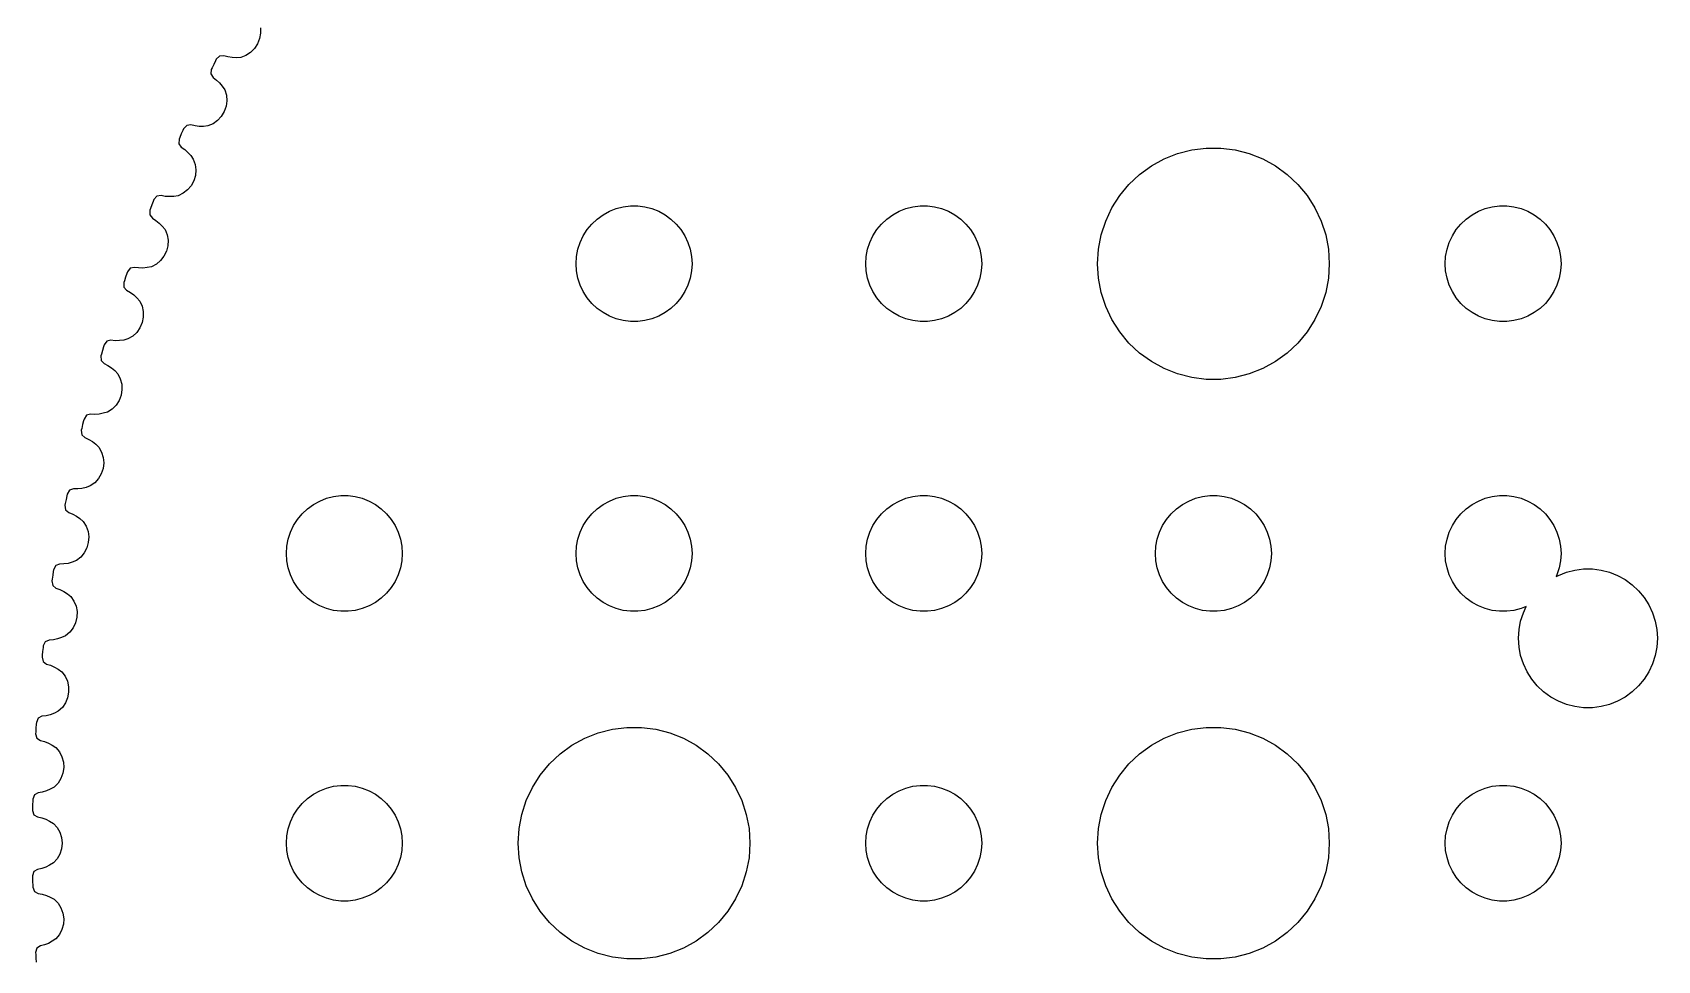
# Model space of a CAD drawing. Header units: metres. Extents: x -47 to 47, y 63 to 266.
# Drawn here: x -45.57 to -3.5, y 216.96 to 240.99 of the extents above; entities that cross this region are included whole.
import ezdxf

# ---------------------------------------------------------------- set-up
doc = ezdxf.new("R2010")
doc.units = ezdxf.units.M

msp = doc.modelspace()

# ---------------------------------------------------------------- linework, layer by layer
for p, q in [((-39.6728, 241.11), (-39.6679, 240.967)), ((-39.7472, 240.691), (-39.8266, 240.57)), ((-39.6934, 240.826), (-39.7472, 240.691)), ((-39.6679, 240.967), (-39.6934, 240.826)), ((-40.8377, 240.25), (-40.8818, 240.161)), ((-40.8164, 240.293), (-40.8377, 240.25)), ((-40.7315, 240.375), (-40.8164, 240.293)), ((-40.6228, 240.382), (-40.7315, 240.375)), ((-40.5167, 240.352), (-40.6228, 240.382)), ((-40.4075, 240.335), (-40.5167, 240.352)), ((-40.2959, 240.332), (-40.4075, 240.335)), ((-40.183, 240.341), (-40.2959, 240.332)), ((-40.0479, 240.39), (-40.183, 240.341)), ((-39.928, 240.468), (-40.0479, 240.39)), ((-39.8266, 240.57), (-39.928, 240.468)), ((-40.9467, 240.028), (-40.9605, 239.911)), ((-40.9605, 239.911), (-40.8997, 239.82)), ((-40.9257, 240.071), (-40.9467, 240.028)), ((-40.8818, 240.161), (-40.9257, 240.071)), ((-40.8997, 239.82), (-40.8114, 239.755)), ((-40.8114, 239.755), (-40.7316, 239.678)), ((-40.7316, 239.678), (-40.6607, 239.592)), ((-40.6607, 239.592), (-40.5992, 239.497)), ((-40.5992, 239.497), (-40.5558, 239.36)), ((-40.564, 239.075), (-40.6119, 238.938)), ((-40.5447, 239.217), (-40.564, 239.075)), ((-40.5558, 239.36), (-40.5447, 239.217)), ((-41.5815, 238.579), (-41.6627, 238.493)), ((-41.4732, 238.591), (-41.5815, 238.579)), ((-41.3659, 238.565), (-41.4732, 238.591)), ((-41.256, 238.553), (-41.3659, 238.565)), ((-41.1444, 238.555), (-41.256, 238.553)), ((-41.032, 238.569), (-41.1444, 238.555)), ((-40.8992, 238.623), (-41.032, 238.569)), ((-40.7828, 238.707), (-40.8992, 238.623)), ((-40.686, 238.813), (-40.7828, 238.707)), ((-40.6119, 238.938), (-40.686, 238.813)), ((-41.7814, 238.223), (-41.79, 238.105)), ((-41.7622, 238.267), (-41.7814, 238.223)), ((-41.7223, 238.358), (-41.7622, 238.267)), ((-41.6821, 238.449), (-41.7223, 238.358)), ((-41.6627, 238.493), (-41.6821, 238.449)), ((-41.79, 238.105), (-41.7254, 238.018)), ((-41.7254, 238.018), (-41.6342, 237.956)), ((-41.6342, 237.956), (-41.5511, 237.883)), ((-41.5511, 237.883), (-41.4766, 237.8)), ((-41.4766, 237.8), (-41.411, 237.707)), ((-41.411, 237.707), (-41.3617, 237.572)), ((-16.6075, 237.533), (-16.2773, 237.714)), ((-16.2773, 237.714), (-15.927, 237.853)), ((-15.927, 237.853), (-15.5621, 237.947)), ((-15.5621, 237.947), (-15.1884, 237.994)), ((-15.1884, 237.994), (-14.8116, 237.994)), ((-14.8116, 237.994), (-14.4379, 237.947)), ((-14.4379, 237.947), (-14.0729, 237.853)), ((-14.0729, 237.853), (-13.7227, 237.714)), ((-13.7227, 237.714), (-13.3925, 237.533)), ((-41.3574, 237.287), (-41.3993, 237.148)), ((-41.3617, 237.572), (-41.3444, 237.43)), ((-41.3444, 237.43), (-41.3574, 237.287)), ((-17.1869, 237.054), (-16.9123, 237.312)), ((-16.9123, 237.312), (-16.6075, 237.533)), ((-13.3925, 237.533), (-13.0877, 237.312)), ((-13.0877, 237.312), (-12.8131, 237.054)), ((-41.5599, 236.91), (-41.6726, 236.822)), ((-41.4679, 237.02), (-41.5599, 236.91)), ((-41.3993, 237.148), (-41.4679, 237.02)), ((-17.427, 236.763), (-17.1869, 237.054)), ((-12.8131, 237.054), (-12.5729, 236.763)), ((-42.4834, 236.521), (-42.5193, 236.428)), ((-42.4472, 236.614), (-42.4834, 236.521)), ((-42.4297, 236.658), (-42.4472, 236.614)), ((-42.3523, 236.748), (-42.4297, 236.658)), ((-42.2446, 236.764), (-42.3523, 236.748)), ((-42.1364, 236.743), (-42.2446, 236.764)), ((-42.026, 236.736), (-42.1364, 236.743)), ((-41.9146, 236.742), (-42.026, 236.736)), ((-41.8028, 236.761), (-41.9146, 236.742)), ((-41.6726, 236.822), (-41.8028, 236.761)), ((-30.4635, 236.427), (-30.2811, 236.473)), ((-30.2811, 236.473), (-30.0942, 236.497)), ((-30.0942, 236.497), (-29.9058, 236.497)), ((-29.9058, 236.497), (-29.7189, 236.473)), ((-29.7189, 236.473), (-29.5365, 236.427)), ((-22.9635, 236.427), (-22.7811, 236.473)), ((-22.7811, 236.473), (-22.5942, 236.497)), ((-22.5942, 236.497), (-22.4058, 236.497)), ((-22.4058, 236.497), (-22.2189, 236.473)), ((-22.2189, 236.473), (-22.0365, 236.427)), ((-17.7893, 236.104), (-17.6289, 236.445)), ((-17.6289, 236.445), (-17.427, 236.763)), ((-12.5729, 236.763), (-12.3711, 236.445)), ((-12.3711, 236.445), (-12.2107, 236.104)), ((-7.96352, 236.427), (-7.78107, 236.473)), ((-7.78107, 236.473), (-7.59418, 236.497)), ((-7.59418, 236.497), (-7.40581, 236.497)), ((-7.40581, 236.497), (-7.21892, 236.473)), ((-7.21892, 236.473), (-7.03647, 236.427)), ((-42.5365, 236.383), (-42.54, 236.265)), ((-42.54, 236.265), (-42.4716, 236.18)), ((-42.5193, 236.428), (-42.5365, 236.383)), ((-42.4716, 236.18), (-42.3778, 236.122)), ((-42.3778, 236.122), (-42.2916, 236.053)), ((-42.2916, 236.053), (-42.2135, 235.974)), ((-31.2135, 235.882), (-31.0934, 236.027)), ((-31.0934, 236.027), (-30.9561, 236.156)), ((-30.9561, 236.156), (-30.8037, 236.266)), ((-30.8037, 236.266), (-30.6387, 236.357)), ((-30.6387, 236.357), (-30.4635, 236.427)), ((-29.5365, 236.427), (-29.3613, 236.357)), ((-29.3613, 236.357), (-29.1963, 236.266)), ((-29.1963, 236.266), (-29.0439, 236.156)), ((-29.0439, 236.156), (-28.9065, 236.027)), ((-28.9065, 236.027), (-28.7865, 235.882)), ((-23.7135, 235.882), (-23.5934, 236.027)), ((-23.5934, 236.027), (-23.4561, 236.156)), ((-23.4561, 236.156), (-23.3037, 236.266)), ((-23.3037, 236.266), (-23.1387, 236.357)), ((-23.1387, 236.357), (-22.9635, 236.427)), ((-22.0365, 236.427), (-21.8613, 236.357)), ((-21.8613, 236.357), (-21.6963, 236.266)), ((-21.6963, 236.266), (-21.5439, 236.156)), ((-21.5439, 236.156), (-21.4065, 236.027)), ((-21.4065, 236.027), (-21.2865, 235.882)), ((-17.9057, 235.746), (-17.7893, 236.104)), ((-12.2107, 236.104), (-12.0942, 235.746)), ((-8.71352, 235.882), (-8.59344, 236.027)), ((-8.59344, 236.027), (-8.45613, 236.156)), ((-8.45613, 236.156), (-8.30373, 236.266)), ((-8.30373, 236.266), (-8.13866, 236.357)), ((-8.13866, 236.357), (-7.96352, 236.427)), ((-7.03647, 236.427), (-6.86133, 236.357)), ((-6.86133, 236.357), (-6.69626, 236.266)), ((-6.69626, 236.266), (-6.54385, 236.156)), ((-6.54385, 236.156), (-6.40654, 236.027)), ((-6.40654, 236.027), (-6.28647, 235.882)), ((-42.2135, 235.974), (-42.1439, 235.884)), ((-42.1439, 235.884), (-42.0888, 235.751)), ((-42.0888, 235.751), (-42.0653, 235.61)), ((-42.0653, 235.61), (-42.0721, 235.467)), ((-31.3947, 235.552), (-31.3145, 235.723)), ((-31.3145, 235.723), (-31.2135, 235.882)), ((-28.7865, 235.882), (-28.6855, 235.723)), ((-28.6855, 235.723), (-28.6053, 235.552)), ((-23.8947, 235.552), (-23.8145, 235.723)), ((-23.8145, 235.723), (-23.7135, 235.882)), ((-21.2865, 235.882), (-21.1855, 235.723)), ((-21.1855, 235.723), (-21.1053, 235.552)), ((-17.9763, 235.376), (-17.9057, 235.746)), ((-12.0942, 235.746), (-12.0237, 235.376)), ((-8.89465, 235.552), (-8.81445, 235.723)), ((-8.81445, 235.723), (-8.71352, 235.882)), ((-6.28647, 235.882), (-6.18553, 235.723)), ((-6.18553, 235.723), (-6.10533, 235.552)), ((-42.1708, 235.195), (-42.258, 235.081)), ((-42.1079, 235.326), (-42.1708, 235.195)), ((-42.0721, 235.467), (-42.1079, 235.326)), ((-31.5, 235), (-31.4882, 235.188)), ((-31.4882, 235.188), (-31.4529, 235.373)), ((-31.4529, 235.373), (-31.3947, 235.552)), ((-28.6053, 235.552), (-28.5471, 235.373)), ((-28.5471, 235.373), (-28.5118, 235.188)), ((-28.5118, 235.188), (-28.5, 235)), ((-24, 235), (-23.9882, 235.188)), ((-23.9882, 235.188), (-23.9529, 235.373)), ((-23.9529, 235.373), (-23.8947, 235.552)), ((-21.1053, 235.552), (-21.0471, 235.373)), ((-21.0471, 235.373), (-21.0118, 235.188)), ((-21.0118, 235.188), (-21, 235)), ((-18, 235), (-17.9763, 235.376)), ((-12.0237, 235.376), (-12, 235)), ((-9, 235), (-8.98816, 235.188)), ((-8.98816, 235.188), (-8.95287, 235.373)), ((-8.95287, 235.373), (-8.89465, 235.552)), ((-6.10533, 235.552), (-6.04712, 235.373)), ((-6.04712, 235.373), (-6.01183, 235.188)), ((-6.01183, 235.188), (-6, 235)), ((-43.116, 234.791), (-43.1315, 234.746)), ((-43.0425, 234.884), (-43.116, 234.791)), ((-42.9356, 234.905), (-43.0425, 234.884)), ((-42.8266, 234.889), (-42.9356, 234.905)), ((-42.7161, 234.887), (-42.8266, 234.889)), ((-42.605, 234.898), (-42.7161, 234.887)), ((-42.4942, 234.922), (-42.605, 234.898)), ((-42.3667, 234.988), (-42.4942, 234.922)), ((-42.258, 235.081), (-42.3667, 234.988)), ((-31.4882, 234.812), (-31.5, 235)), ((-31.4529, 234.627), (-31.4882, 234.812)), ((-28.5118, 234.812), (-28.5471, 234.627)), ((-28.5, 235), (-28.5118, 234.812)), ((-23.9882, 234.812), (-24, 235)), ((-23.9529, 234.627), (-23.9882, 234.812)), ((-21.0118, 234.812), (-21.0471, 234.627)), ((-21, 235), (-21.0118, 234.812)), ((-17.9763, 234.624), (-18, 235)), ((-12, 235), (-12.0237, 234.624)), ((-8.98816, 234.812), (-9, 235)), ((-8.95287, 234.627), (-8.98816, 234.812)), ((-6.01183, 234.812), (-6.04712, 234.627)), ((-6, 235), (-6.01183, 234.812)), ((-43.1954, 234.558), (-43.2106, 234.512)), ((-43.2106, 234.512), (-43.209, 234.394)), ((-43.209, 234.394), (-43.1369, 234.312)), ((-43.1636, 234.652), (-43.1954, 234.558)), ((-43.1315, 234.746), (-43.1636, 234.652)), ((-31.3947, 234.448), (-31.4529, 234.627)), ((-31.3145, 234.277), (-31.3947, 234.448)), ((-28.6053, 234.448), (-28.6855, 234.277)), ((-28.5471, 234.627), (-28.6053, 234.448)), ((-23.8947, 234.448), (-23.9529, 234.627)), ((-23.8145, 234.277), (-23.8947, 234.448)), ((-21.1053, 234.448), (-21.1855, 234.277)), ((-21.0471, 234.627), (-21.1053, 234.448)), ((-17.9057, 234.254), (-17.9763, 234.624)), ((-12.0237, 234.624), (-12.0942, 234.254)), ((-8.89465, 234.448), (-8.95287, 234.627)), ((-8.81445, 234.277), (-8.89465, 234.448)), ((-6.10533, 234.448), (-6.18553, 234.277)), ((-6.04712, 234.627), (-6.10533, 234.448)), ((-43.1369, 234.312), (-43.0407, 234.259)), ((-43.0407, 234.259), (-42.9516, 234.193)), ((-42.9516, 234.193), (-42.8701, 234.117)), ((-42.8701, 234.117), (-42.7967, 234.031)), ((-42.7967, 234.031), (-42.7358, 233.9)), ((-31.2135, 234.118), (-31.3145, 234.277)), ((-31.0934, 233.973), (-31.2135, 234.118)), ((-30.9561, 233.844), (-31.0934, 233.973)), ((-28.9065, 233.973), (-29.0439, 233.844)), ((-28.7865, 234.118), (-28.9065, 233.973)), ((-28.6855, 234.277), (-28.7865, 234.118)), ((-23.7135, 234.118), (-23.8145, 234.277)), ((-23.5934, 233.973), (-23.7135, 234.118)), ((-23.4561, 233.844), (-23.5934, 233.973)), ((-21.4065, 233.973), (-21.5439, 233.844)), ((-21.2865, 234.118), (-21.4065, 233.973)), ((-21.1855, 234.277), (-21.2865, 234.118)), ((-17.7893, 233.896), (-17.9057, 234.254)), ((-12.0942, 234.254), (-12.2107, 233.896)), ((-8.71352, 234.118), (-8.81445, 234.277)), ((-8.59344, 233.973), (-8.71352, 234.118)), ((-8.45613, 233.844), (-8.59344, 233.973)), ((-6.40654, 233.973), (-6.54385, 233.844)), ((-6.28647, 234.118), (-6.40654, 233.973)), ((-6.18553, 234.277), (-6.28647, 234.118)), ((-42.7067, 233.617), (-42.7363, 233.475)), ((-42.7358, 233.9), (-42.7062, 233.761)), ((-42.7062, 233.761), (-42.7067, 233.617)), ((-30.8037, 233.734), (-30.9561, 233.844)), ((-30.6387, 233.643), (-30.8037, 233.734)), ((-30.4635, 233.573), (-30.6387, 233.643)), ((-30.2811, 233.527), (-30.4635, 233.573)), ((-30.0942, 233.503), (-30.2811, 233.527)), ((-29.9058, 233.503), (-30.0942, 233.503)), ((-29.7189, 233.527), (-29.9058, 233.503)), ((-29.5365, 233.573), (-29.7189, 233.527)), ((-29.3613, 233.643), (-29.5365, 233.573)), ((-29.1963, 233.734), (-29.3613, 233.643)), ((-29.0439, 233.844), (-29.1963, 233.734)), ((-23.3037, 233.734), (-23.4561, 233.844)), ((-23.1387, 233.643), (-23.3037, 233.734)), ((-22.9635, 233.573), (-23.1387, 233.643)), ((-22.7811, 233.527), (-22.9635, 233.573)), ((-22.5942, 233.503), (-22.7811, 233.527)), ((-22.4058, 233.503), (-22.5942, 233.503)), ((-22.2189, 233.527), (-22.4058, 233.503)), ((-22.0365, 233.573), (-22.2189, 233.527)), ((-21.8613, 233.643), (-22.0365, 233.573)), ((-21.6963, 233.734), (-21.8613, 233.643)), ((-21.5439, 233.844), (-21.6963, 233.734)), ((-17.6289, 233.555), (-17.7893, 233.896)), ((-17.427, 233.237), (-17.6289, 233.555)), ((-12.3711, 233.555), (-12.5729, 233.237)), ((-12.2107, 233.896), (-12.3711, 233.555)), ((-8.30373, 233.734), (-8.45613, 233.844)), ((-8.13866, 233.643), (-8.30373, 233.734)), ((-7.96352, 233.573), (-8.13866, 233.643)), ((-7.78107, 233.527), (-7.96352, 233.573)), ((-7.59418, 233.503), (-7.78107, 233.527)), ((-7.40581, 233.503), (-7.59418, 233.503)), ((-7.21892, 233.527), (-7.40581, 233.503)), ((-7.03647, 233.573), (-7.21892, 233.527)), ((-6.86133, 233.643), (-7.03647, 233.573)), ((-6.69626, 233.734), (-6.86133, 233.643)), ((-6.54385, 233.844), (-6.69626, 233.734)), ((-42.9801, 233.126), (-43.1046, 233.054)), ((-42.8756, 233.223), (-42.9801, 233.126)), ((-42.7935, 233.341), (-42.8756, 233.223)), ((-42.7363, 233.475), (-42.7935, 233.341)), ((-17.1869, 232.946), (-17.427, 233.237)), ((-12.5729, 233.237), (-12.8131, 232.946)), ((-43.7893, 232.66), (-43.8026, 232.614)), ((-43.7616, 232.755), (-43.7893, 232.66)), ((-43.7337, 232.851), (-43.7616, 232.755)), ((-43.7201, 232.897), (-43.7337, 232.851)), ((-43.6508, 232.993), (-43.7201, 232.897)), ((-43.5449, 233.018), (-43.6508, 232.993)), ((-43.4353, 233.007), (-43.5449, 233.018)), ((-43.3248, 233.01), (-43.4353, 233.007)), ((-43.2142, 233.025), (-43.3248, 233.01)), ((-43.1046, 233.054), (-43.2142, 233.025)), ((-16.9123, 232.688), (-17.1869, 232.946)), ((-16.6075, 232.467), (-16.9123, 232.688)), ((-13.0877, 232.688), (-13.3925, 232.467)), ((-12.8131, 232.946), (-13.0877, 232.688)), ((-43.8026, 232.614), (-43.7957, 232.496)), ((-43.7957, 232.496), (-43.7202, 232.417)), ((-43.7202, 232.417), (-43.6217, 232.368)), ((-43.6217, 232.368), (-43.5298, 232.306)), ((-43.5298, 232.306), (-43.4451, 232.234)), ((-16.2773, 232.286), (-16.6075, 232.467)), ((-15.927, 232.147), (-16.2773, 232.286)), ((-13.7227, 232.286), (-14.0729, 232.147)), ((-13.3925, 232.467), (-13.7227, 232.286)), ((-43.4451, 232.234), (-43.368, 232.15)), ((-43.368, 232.15), (-43.3015, 232.023)), ((-43.3015, 232.023), (-43.2657, 231.885)), ((-43.2657, 231.885), (-43.26, 231.741)), ((-15.5621, 232.053), (-15.927, 232.147)), ((-15.1884, 232.006), (-15.5621, 232.053)), ((-14.8116, 232.006), (-15.1884, 232.006)), ((-14.4379, 232.053), (-14.8116, 232.006)), ((-14.0729, 232.147), (-14.4379, 232.053)), ((-43.3347, 231.462), (-43.4115, 231.34)), ((-43.2834, 231.598), (-43.3347, 231.462)), ((-43.26, 231.741), (-43.2834, 231.598)), ((-44.241, 230.977), (-44.2526, 230.931)), ((-44.176, 231.076), (-44.241, 230.977)), ((-44.0713, 231.107), (-44.176, 231.076)), ((-43.9613, 231.1), (-44.0713, 231.107)), ((-43.851, 231.108), (-43.9613, 231.1)), ((-43.7413, 231.128), (-43.851, 231.108)), ((-43.633, 231.161), (-43.7413, 231.128)), ((-43.5117, 231.238), (-43.633, 231.161)), ((-43.4115, 231.34), (-43.5117, 231.238)), ((-44.2999, 230.738), (-44.3111, 230.691)), ((-44.3111, 230.691), (-44.2991, 230.573)), ((-44.2763, 230.834), (-44.2999, 230.738)), ((-44.2991, 230.573), (-44.2202, 230.498)), ((-44.2526, 230.931), (-44.2763, 230.834)), ((-44.2202, 230.498), (-44.1197, 230.453)), ((-44.1197, 230.453), (-44.0252, 230.396)), ((-44.0252, 230.396), (-43.9373, 230.327)), ((-43.9373, 230.327), (-43.8567, 230.247)), ((-43.8567, 230.247), (-43.7847, 230.123)), ((-43.7847, 230.123), (-43.743, 229.986)), ((-43.731, 229.843), (-43.7481, 229.699)), ((-43.743, 229.986), (-43.731, 229.843)), ((-43.9605, 229.33), (-44.0783, 229.247)), ((-43.8649, 229.436), (-43.9605, 229.33)), ((-43.7934, 229.561), (-43.8649, 229.436)), ((-43.7481, 229.699), (-43.7934, 229.561)), ((-44.7068, 228.893), (-44.7261, 228.795)), ((-44.6873, 228.99), (-44.7068, 228.893)), ((-44.6778, 229.037), (-44.6873, 228.99)), ((-44.6171, 229.139), (-44.6778, 229.037)), ((-44.5138, 229.174), (-44.6171, 229.139)), ((-44.4037, 229.172), (-44.5138, 229.174)), ((-44.2938, 229.184), (-44.4037, 229.172)), ((-44.1851, 229.21), (-44.2938, 229.184)), ((-44.0783, 229.247), (-44.1851, 229.21)), ((-38.1387, 228.857), (-37.9635, 228.927)), ((-37.9635, 228.927), (-37.7811, 228.973)), ((-37.7811, 228.973), (-37.5942, 228.997)), ((-37.5942, 228.997), (-37.4058, 228.997)), ((-37.4058, 228.997), (-37.2189, 228.973)), ((-37.2189, 228.973), (-37.0365, 228.927)), ((-37.0365, 228.927), (-36.8613, 228.857)), ((-30.6387, 228.857), (-30.4635, 228.927)), ((-30.4635, 228.927), (-30.2811, 228.973)), ((-30.2811, 228.973), (-30.0942, 228.997)), ((-30.0942, 228.997), (-29.9058, 228.997)), ((-29.9058, 228.997), (-29.7189, 228.973)), ((-29.7189, 228.973), (-29.5365, 228.927)), ((-29.5365, 228.927), (-29.3613, 228.857)), ((-23.1387, 228.857), (-22.9635, 228.927)), ((-22.9635, 228.927), (-22.7811, 228.973)), ((-22.7811, 228.973), (-22.5942, 228.997)), ((-22.5942, 228.997), (-22.4058, 228.997)), ((-22.4058, 228.997), (-22.2189, 228.973)), ((-22.2189, 228.973), (-22.0365, 228.927)), ((-22.0365, 228.927), (-21.8613, 228.857)), ((-15.6387, 228.857), (-15.4635, 228.927)), ((-15.4635, 228.927), (-15.2811, 228.973)), ((-15.2811, 228.973), (-15.0942, 228.997)), ((-15.0942, 228.997), (-14.9058, 228.997)), ((-14.9058, 228.997), (-14.7189, 228.973)), ((-14.7189, 228.973), (-14.5365, 228.927)), ((-14.5365, 228.927), (-14.3613, 228.857)), ((-8.13866, 228.857), (-7.96352, 228.927)), ((-7.96352, 228.927), (-7.78107, 228.973)), ((-7.78107, 228.973), (-7.59418, 228.997)), ((-7.59418, 228.997), (-7.40581, 228.997)), ((-7.40581, 228.997), (-7.21892, 228.973)), ((-7.21892, 228.973), (-7.03647, 228.927)), ((-7.03647, 228.927), (-6.86133, 228.857)), ((-44.7261, 228.795), (-44.7352, 228.748)), ((-44.7352, 228.748), (-44.7181, 228.631)), ((-44.7181, 228.631), (-44.636, 228.559)), ((-44.636, 228.559), (-44.5336, 228.519)), ((-44.5336, 228.519), (-44.4368, 228.466)), ((-44.4368, 228.466), (-44.346, 228.401)), ((-38.7135, 228.382), (-38.5934, 228.527)), ((-38.5934, 228.527), (-38.4561, 228.656)), ((-38.4561, 228.656), (-38.3037, 228.766)), ((-38.3037, 228.766), (-38.1387, 228.857)), ((-36.8613, 228.857), (-36.6963, 228.766)), ((-36.6963, 228.766), (-36.5439, 228.656)), ((-36.5439, 228.656), (-36.4065, 228.527)), ((-36.4065, 228.527), (-36.2865, 228.382)), ((-31.2135, 228.382), (-31.0934, 228.527)), ((-31.0934, 228.527), (-30.9561, 228.656)), ((-30.9561, 228.656), (-30.8037, 228.766)), ((-30.8037, 228.766), (-30.6387, 228.857)), ((-29.3613, 228.857), (-29.1963, 228.766)), ((-29.1963, 228.766), (-29.0439, 228.656)), ((-29.0439, 228.656), (-28.9065, 228.527)), ((-28.9065, 228.527), (-28.7865, 228.382)), ((-23.7135, 228.382), (-23.5934, 228.527)), ((-23.5934, 228.527), (-23.4561, 228.656)), ((-23.4561, 228.656), (-23.3037, 228.766)), ((-23.3037, 228.766), (-23.1387, 228.857)), ((-21.8613, 228.857), (-21.6963, 228.766)), ((-21.6963, 228.766), (-21.5439, 228.656)), ((-21.5439, 228.656), (-21.4065, 228.527)), ((-21.4065, 228.527), (-21.2865, 228.382)), ((-16.2135, 228.382), (-16.0934, 228.527)), ((-16.0934, 228.527), (-15.9561, 228.656)), ((-15.9561, 228.656), (-15.8037, 228.766)), ((-15.8037, 228.766), (-15.6387, 228.857)), ((-14.3613, 228.857), (-14.1963, 228.766)), ((-14.1963, 228.766), (-14.0439, 228.656)), ((-14.0439, 228.656), (-13.9065, 228.527)), ((-13.9065, 228.527), (-13.7865, 228.382)), ((-8.71352, 228.382), (-8.59344, 228.527)), ((-8.59344, 228.527), (-8.45613, 228.656)), ((-8.45613, 228.656), (-8.30373, 228.766)), ((-8.30373, 228.766), (-8.13866, 228.857)), ((-6.86133, 228.857), (-6.69626, 228.766)), ((-6.69626, 228.766), (-6.54385, 228.656)), ((-6.54385, 228.656), (-6.40654, 228.527)), ((-6.40654, 228.527), (-6.28647, 228.382)), ((-44.346, 228.401), (-44.2619, 228.324)), ((-44.2619, 228.324), (-44.1846, 228.203)), ((-44.1846, 228.203), (-44.1369, 228.069)), ((-44.1369, 228.069), (-44.1187, 227.926)), ((-38.9529, 227.873), (-38.8947, 228.052)), ((-38.8947, 228.052), (-38.8145, 228.223)), ((-38.8145, 228.223), (-38.7135, 228.382)), ((-36.2865, 228.382), (-36.1855, 228.223)), ((-36.1855, 228.223), (-36.1053, 228.052)), ((-36.1053, 228.052), (-36.0471, 227.873)), ((-31.4529, 227.873), (-31.3947, 228.052)), ((-31.3947, 228.052), (-31.3145, 228.223)), ((-31.3145, 228.223), (-31.2135, 228.382)), ((-28.7865, 228.382), (-28.6855, 228.223)), ((-28.6855, 228.223), (-28.6053, 228.052)), ((-28.6053, 228.052), (-28.5471, 227.873)), ((-23.9529, 227.873), (-23.8947, 228.052)), ((-23.8947, 228.052), (-23.8145, 228.223)), ((-23.8145, 228.223), (-23.7135, 228.382)), ((-21.2865, 228.382), (-21.1855, 228.223)), ((-21.1855, 228.223), (-21.1053, 228.052)), ((-21.1053, 228.052), (-21.0471, 227.873)), ((-16.4529, 227.873), (-16.3947, 228.052)), ((-16.3947, 228.052), (-16.3145, 228.223)), ((-16.3145, 228.223), (-16.2135, 228.382)), ((-13.7865, 228.382), (-13.6855, 228.223)), ((-13.6855, 228.223), (-13.6053, 228.052)), ((-13.6053, 228.052), (-13.5471, 227.873)), ((-8.95287, 227.873), (-8.89465, 228.052)), ((-8.89465, 228.052), (-8.81445, 228.223)), ((-8.81445, 228.223), (-8.71352, 228.382)), ((-6.28647, 228.382), (-6.18553, 228.223)), ((-6.18553, 228.223), (-6.10533, 228.052)), ((-6.10533, 228.052), (-6.04712, 227.873)), ((-44.1688, 227.642), (-44.2347, 227.514)), ((-44.1295, 227.781), (-44.1688, 227.642)), ((-44.1187, 227.926), (-44.1295, 227.781)), ((-39, 227.5), (-38.9882, 227.688)), ((-38.9882, 227.688), (-38.9529, 227.873)), ((-36.0471, 227.873), (-36.0118, 227.688)), ((-36.0118, 227.688), (-36, 227.5)), ((-31.5, 227.5), (-31.4882, 227.688)), ((-31.4882, 227.688), (-31.4529, 227.873)), ((-28.5471, 227.873), (-28.5118, 227.688)), ((-28.5118, 227.688), (-28.5, 227.5)), ((-24, 227.5), (-23.9882, 227.688)), ((-23.9882, 227.688), (-23.9529, 227.873)), ((-21.0471, 227.873), (-21.0118, 227.688)), ((-21.0118, 227.688), (-21, 227.5)), ((-16.5, 227.5), (-16.4882, 227.688)), ((-16.4882, 227.688), (-16.4529, 227.873)), ((-13.5471, 227.873), (-13.5118, 227.688)), ((-13.5118, 227.688), (-13.5, 227.5)), ((-9, 227.5), (-8.98816, 227.688)), ((-8.98816, 227.688), (-8.95287, 227.873)), ((-6.04712, 227.873), (-6.01183, 227.688)), ((-6.01183, 227.688), (-6, 227.5)), ((-44.8716, 227.223), (-44.9733, 227.184)), ((-44.7615, 227.227), (-44.8716, 227.223)), ((-44.6522, 227.243), (-44.7615, 227.227)), ((-44.5447, 227.273), (-44.6522, 227.243)), ((-44.4397, 227.316), (-44.5447, 227.273)), ((-44.3257, 227.403), (-44.4397, 227.316)), ((-44.2347, 227.514), (-44.3257, 227.403)), ((-38.9882, 227.312), (-39, 227.5)), ((-38.9529, 227.127), (-38.9882, 227.312)), ((-36.0118, 227.312), (-36.0471, 227.127)), ((-36, 227.5), (-36.0118, 227.312)), ((-31.4882, 227.312), (-31.5, 227.5)), ((-31.4529, 227.127), (-31.4882, 227.312)), ((-28.5118, 227.312), (-28.5471, 227.127)), ((-28.5, 227.5), (-28.5118, 227.312)), ((-23.9882, 227.312), (-24, 227.5)), ((-23.9529, 227.127), (-23.9882, 227.312)), ((-21.0118, 227.312), (-21.0471, 227.127)), ((-21, 227.5), (-21.0118, 227.312)), ((-16.4882, 227.312), (-16.5, 227.5)), ((-16.4529, 227.127), (-16.4882, 227.312)), ((-13.5118, 227.312), (-13.5471, 227.127)), ((-13.5, 227.5), (-13.5118, 227.312)), ((-8.98816, 227.312), (-9, 227.5)), ((-8.95287, 227.127), (-8.98816, 227.312)), ((-6.01183, 227.312), (-6.04712, 227.127)), ((-6, 227.5), (-6.01183, 227.312)), ((-45.0671, 226.836), (-45.0742, 226.789)), ((-45.0742, 226.789), (-45.052, 226.672)), ((-45.0521, 226.934), (-45.0671, 226.836)), ((-45.0369, 227.032), (-45.0521, 226.934)), ((-45.0294, 227.08), (-45.0369, 227.032)), ((-44.9733, 227.184), (-45.0294, 227.08)), ((-38.8947, 226.948), (-38.9529, 227.127)), ((-38.8145, 226.777), (-38.8947, 226.948)), ((-38.7135, 226.618), (-38.8145, 226.777)), ((-36.1855, 226.777), (-36.2865, 226.618)), ((-36.1053, 226.948), (-36.1855, 226.777)), ((-36.0471, 227.127), (-36.1053, 226.948)), ((-31.3947, 226.948), (-31.4529, 227.127)), ((-31.3145, 226.777), (-31.3947, 226.948)), ((-31.2135, 226.618), (-31.3145, 226.777)), ((-28.6855, 226.777), (-28.7865, 226.618)), ((-28.6053, 226.948), (-28.6855, 226.777)), ((-28.5471, 227.127), (-28.6053, 226.948)), ((-23.8947, 226.948), (-23.9529, 227.127)), ((-23.8145, 226.777), (-23.8947, 226.948)), ((-23.7135, 226.618), (-23.8145, 226.777)), ((-21.1855, 226.777), (-21.2865, 226.618)), ((-21.1053, 226.948), (-21.1855, 226.777)), ((-21.0471, 227.127), (-21.1053, 226.948)), ((-16.3947, 226.948), (-16.4529, 227.127)), ((-16.3145, 226.777), (-16.3947, 226.948)), ((-16.2135, 226.618), (-16.3145, 226.777)), ((-13.6855, 226.777), (-13.7865, 226.618)), ((-13.6053, 226.948), (-13.6855, 226.777)), ((-13.5471, 227.127), (-13.6053, 226.948)), ((-8.89465, 226.948), (-8.95287, 227.127)), ((-8.81445, 226.777), (-8.89465, 226.948)), ((-8.71352, 226.618), (-8.81445, 226.777)), ((-6.10533, 226.948), (-6.1281, 226.899)), ((-6.1281, 226.899), (-6.0694, 226.932)), ((-6.04712, 227.127), (-6.10533, 226.948)), ((-6.0694, 226.932), (-5.85922, 227.015)), ((-5.85922, 227.015), (-5.64027, 227.071)), ((-5.64027, 227.071), (-5.41602, 227.099)), ((-5.41602, 227.099), (-5.18997, 227.099)), ((-5.18997, 227.099), (-4.96571, 227.071)), ((-4.96571, 227.071), (-4.74677, 227.015)), ((-4.74677, 227.015), (-4.53659, 226.932)), ((-4.53659, 226.932), (-4.3385, 226.823)), ((-4.3385, 226.823), (-4.15562, 226.69)), ((-45.052, 226.672), (-44.9669, 226.604)), ((-44.9669, 226.604), (-44.8628, 226.568)), ((-44.8628, 226.568), (-44.7637, 226.519)), ((-44.7637, 226.519), (-44.6702, 226.458)), ((-44.6702, 226.458), (-44.5829, 226.386)), ((-44.5829, 226.386), (-44.5004, 226.268)), ((-38.5934, 226.473), (-38.7135, 226.618)), ((-38.4561, 226.344), (-38.5934, 226.473)), ((-36.4065, 226.473), (-36.5439, 226.344)), ((-36.2865, 226.618), (-36.4065, 226.473)), ((-31.0934, 226.473), (-31.2135, 226.618)), ((-30.9561, 226.344), (-31.0934, 226.473)), ((-28.9065, 226.473), (-29.0439, 226.344)), ((-28.7865, 226.618), (-28.9065, 226.473)), ((-23.5934, 226.473), (-23.7135, 226.618)), ((-23.4561, 226.344), (-23.5934, 226.473)), ((-21.4065, 226.473), (-21.5439, 226.344)), ((-21.2865, 226.618), (-21.4065, 226.473)), ((-16.0934, 226.473), (-16.2135, 226.618)), ((-15.9561, 226.344), (-16.0934, 226.473)), ((-13.9065, 226.473), (-14.0439, 226.344)), ((-13.7865, 226.618), (-13.9065, 226.473)), ((-8.59344, 226.473), (-8.71352, 226.618)), ((-8.45613, 226.344), (-8.59344, 226.473)), ((-4.15562, 226.69), (-3.99084, 226.535)), ((-3.99084, 226.535), (-3.84676, 226.361)), ((-3.84676, 226.361), (-3.72565, 226.17)), ((-44.5004, 226.268), (-44.4469, 226.136)), ((-44.4469, 226.136), (-44.4224, 225.994)), ((-44.4224, 225.994), (-44.4269, 225.849)), ((-38.3037, 226.234), (-38.4561, 226.344)), ((-38.1387, 226.143), (-38.3037, 226.234)), ((-37.9635, 226.073), (-38.1387, 226.143)), ((-37.7811, 226.027), (-37.9635, 226.073)), ((-37.5942, 226.003), (-37.7811, 226.027)), ((-37.4058, 226.003), (-37.5942, 226.003)), ((-37.2189, 226.027), (-37.4058, 226.003)), ((-37.0365, 226.073), (-37.2189, 226.027)), ((-36.8613, 226.143), (-37.0365, 226.073)), ((-36.6963, 226.234), (-36.8613, 226.143)), ((-36.5439, 226.344), (-36.6963, 226.234)), ((-30.8037, 226.234), (-30.9561, 226.344)), ((-30.6387, 226.143), (-30.8037, 226.234)), ((-30.4635, 226.073), (-30.6387, 226.143)), ((-30.2811, 226.027), (-30.4635, 226.073)), ((-30.0942, 226.003), (-30.2811, 226.027)), ((-29.9058, 226.003), (-30.0942, 226.003)), ((-29.7189, 226.027), (-29.9058, 226.003)), ((-29.5365, 226.073), (-29.7189, 226.027)), ((-29.3613, 226.143), (-29.5365, 226.073)), ((-29.1963, 226.234), (-29.3613, 226.143)), ((-29.0439, 226.344), (-29.1963, 226.234)), ((-23.3037, 226.234), (-23.4561, 226.344)), ((-23.1387, 226.143), (-23.3037, 226.234)), ((-22.9635, 226.073), (-23.1387, 226.143)), ((-22.7811, 226.027), (-22.9635, 226.073)), ((-22.5942, 226.003), (-22.7811, 226.027)), ((-22.4058, 226.003), (-22.5942, 226.003)), ((-22.2189, 226.027), (-22.4058, 226.003)), ((-22.0365, 226.073), (-22.2189, 226.027)), ((-21.8613, 226.143), (-22.0365, 226.073)), ((-21.6963, 226.234), (-21.8613, 226.143)), ((-21.5439, 226.344), (-21.6963, 226.234)), ((-15.8037, 226.234), (-15.9561, 226.344)), ((-15.6387, 226.143), (-15.8037, 226.234)), ((-15.4635, 226.073), (-15.6387, 226.143)), ((-15.2811, 226.027), (-15.4635, 226.073)), ((-15.0942, 226.003), (-15.2811, 226.027)), ((-14.9058, 226.003), (-15.0942, 226.003)), ((-14.7189, 226.027), (-14.9058, 226.003)), ((-14.5365, 226.073), (-14.7189, 226.027)), ((-14.3613, 226.143), (-14.5365, 226.073)), ((-14.1963, 226.234), (-14.3613, 226.143)), ((-14.0439, 226.344), (-14.1963, 226.234)), ((-8.30373, 226.234), (-8.45613, 226.344)), ((-8.13866, 226.143), (-8.30373, 226.234)), ((-7.96352, 226.073), (-8.13866, 226.143)), ((-7.78107, 226.027), (-7.96352, 226.073)), ((-7.59418, 226.003), (-7.78107, 226.027)), ((-7.40581, 226.003), (-7.59418, 226.003)), ((-7.21892, 226.027), (-7.40581, 226.003)), ((-7.03647, 226.073), (-7.21892, 226.027)), ((-7.04645, 225.751), (-6.97659, 225.966)), ((-6.90054, 226.127), (-7.03647, 226.073)), ((-6.97659, 225.966), (-6.90054, 226.127)), ((-3.72565, 226.17), (-3.62939, 225.966)), ((-3.62939, 225.966), (-3.55954, 225.751)), ((-44.5204, 225.577), (-44.6064, 225.463)), ((-44.4601, 225.708), (-44.5204, 225.577)), ((-44.4269, 225.849), (-44.4601, 225.708)), ((-7.103, 225.303), (-7.08879, 225.529)), ((-7.08879, 225.529), (-7.04645, 225.751)), ((-3.55954, 225.751), (-3.51718, 225.529)), ((-3.51718, 225.529), (-3.50299, 225.303)), ((-45.2954, 225.109), (-45.3008, 225.061)), ((-45.2438, 225.216), (-45.2954, 225.109)), ((-45.144, 225.259), (-45.2438, 225.216)), ((-45.0341, 225.267), (-45.144, 225.259)), ((-44.9257, 225.289), (-45.0341, 225.267)), ((-44.8196, 225.323), (-44.9257, 225.289)), ((-44.7166, 225.371), (-44.8196, 225.323)), ((-44.6064, 225.463), (-44.7166, 225.371)), ((-7.08879, 225.077), (-7.103, 225.303)), ((-3.50299, 225.303), (-3.51718, 225.077)), ((-45.3224, 224.864), (-45.3275, 224.816)), ((-45.3275, 224.816), (-45.3002, 224.701)), ((-45.3117, 224.962), (-45.3224, 224.864)), ((-45.3008, 225.061), (-45.3117, 224.962)), ((-45.3002, 224.701), (-45.2122, 224.637)), ((-7.04645, 224.855), (-7.08879, 225.077)), ((-6.97659, 224.64), (-7.04645, 224.855)), ((-3.55954, 224.855), (-3.62939, 224.64)), ((-3.51718, 225.077), (-3.55954, 224.855)), ((-45.2122, 224.637), (-45.1066, 224.605)), ((-45.1066, 224.605), (-45.0055, 224.56)), ((-45.0055, 224.56), (-44.9094, 224.504)), ((-44.9094, 224.504), (-44.819, 224.435)), ((-44.819, 224.435), (-44.7314, 224.321)), ((-44.7314, 224.321), (-44.6722, 224.191)), ((-6.88034, 224.436), (-6.97659, 224.64)), ((-6.75922, 224.245), (-6.88034, 224.436)), ((-6.61514, 224.071), (-6.75922, 224.245)), ((-3.84676, 224.245), (-3.99084, 224.071)), ((-3.72565, 224.436), (-3.84676, 224.245)), ((-3.62939, 224.64), (-3.72565, 224.436)), ((-44.6722, 224.191), (-44.6416, 224.05)), ((-44.6398, 223.905), (-44.6667, 223.763)), ((-44.6416, 224.05), (-44.6398, 223.905)), ((-6.45035, 223.916), (-6.61514, 224.071)), ((-6.26749, 223.783), (-6.45035, 223.916)), ((-4.15562, 223.916), (-4.3385, 223.783)), ((-3.99084, 224.071), (-4.15562, 223.916)), ((-44.9082, 223.415), (-45.0091, 223.363)), ((-44.8022, 223.512), (-44.9082, 223.415)), ((-44.7213, 223.63), (-44.8022, 223.512)), ((-44.6667, 223.763), (-44.7213, 223.63)), ((-6.0694, 223.674), (-6.26749, 223.783)), ((-5.85922, 223.591), (-6.0694, 223.674)), ((-5.64027, 223.535), (-5.85922, 223.591)), ((-5.41602, 223.507), (-5.64027, 223.535)), ((-5.18997, 223.507), (-5.41602, 223.507)), ((-4.96571, 223.535), (-5.18997, 223.507)), ((-4.74677, 223.591), (-4.96571, 223.535)), ((-4.53659, 223.674), (-4.74677, 223.591)), ((-4.3385, 223.783), (-4.53659, 223.674)), ((-45.485, 222.981), (-45.4914, 222.882)), ((-45.4784, 223.08), (-45.485, 222.981)), ((-45.4751, 223.128), (-45.4784, 223.08)), ((-45.4283, 223.237), (-45.4751, 223.128)), ((-45.3304, 223.285), (-45.4283, 223.237)), ((-45.221, 223.298), (-45.3304, 223.285)), ((-45.1136, 223.324), (-45.221, 223.298)), ((-45.0091, 223.363), (-45.1136, 223.324)), ((-30.5621, 222.947), (-30.1884, 222.994)), ((-30.1884, 222.994), (-29.8116, 222.994)), ((-29.8116, 222.994), (-29.4379, 222.947)), ((-15.5621, 222.947), (-15.1884, 222.994)), ((-15.1884, 222.994), (-14.8116, 222.994)), ((-14.8116, 222.994), (-14.4379, 222.947)), ((-45.4914, 222.882), (-45.4944, 222.834)), ((-45.4944, 222.834), (-45.4621, 222.72)), ((-45.4621, 222.72), (-45.3714, 222.66)), ((-45.3714, 222.66), (-45.2646, 222.633)), ((-45.2646, 222.633), (-45.1616, 222.593)), ((-45.1616, 222.593), (-45.0631, 222.54)), ((-31.6075, 222.533), (-31.2773, 222.714)), ((-31.2773, 222.714), (-30.927, 222.853)), ((-30.927, 222.853), (-30.5621, 222.947)), ((-29.4379, 222.947), (-29.0729, 222.853)), ((-29.0729, 222.853), (-28.7227, 222.714)), ((-28.7227, 222.714), (-28.3925, 222.533)), ((-16.6075, 222.533), (-16.2773, 222.714)), ((-16.2773, 222.714), (-15.927, 222.853)), ((-15.927, 222.853), (-15.5621, 222.947)), ((-14.4379, 222.947), (-14.0729, 222.853)), ((-14.0729, 222.853), (-13.7227, 222.714)), ((-13.7227, 222.714), (-13.3925, 222.533)), ((-45.0631, 222.54), (-44.9698, 222.476)), ((-44.9698, 222.476), (-44.8773, 222.366)), ((-44.8773, 222.366), (-44.8125, 222.238)), ((-44.8125, 222.238), (-44.7758, 222.099)), ((-32.1869, 222.054), (-31.9123, 222.312)), ((-31.9123, 222.312), (-31.6075, 222.533)), ((-28.3925, 222.533), (-28.0877, 222.312)), ((-28.0877, 222.312), (-27.8131, 222.054)), ((-17.1869, 222.054), (-16.9123, 222.312)), ((-16.9123, 222.312), (-16.6075, 222.533)), ((-13.3925, 222.533), (-13.0877, 222.312)), ((-13.0877, 222.312), (-12.8131, 222.054)), ((-44.7883, 221.811), (-44.8371, 221.676)), ((-44.7676, 221.955), (-44.7883, 221.811)), ((-44.7758, 222.099), (-44.7676, 221.955)), ((-32.6289, 221.445), (-32.427, 221.763)), ((-32.427, 221.763), (-32.1869, 222.054)), ((-27.8131, 222.054), (-27.5729, 221.763)), ((-27.5729, 221.763), (-27.3711, 221.445)), ((-17.6289, 221.445), (-17.427, 221.763)), ((-17.427, 221.763), (-17.1869, 222.054)), ((-12.8131, 222.054), (-12.5729, 221.763)), ((-12.5729, 221.763), (-12.3711, 221.445)), ((-45.4306, 221.305), (-45.5262, 221.252)), ((-45.3218, 221.322), (-45.4306, 221.305)), ((-45.2157, 221.353), (-45.3218, 221.322)), ((-45.113, 221.397), (-45.2157, 221.353)), ((-45.0145, 221.453), (-45.113, 221.397)), ((-44.9128, 221.554), (-45.0145, 221.453)), ((-44.8371, 221.676), (-44.9128, 221.554)), ((-38.3037, 221.266), (-38.1387, 221.357)), ((-38.1387, 221.357), (-37.9635, 221.427)), ((-37.9635, 221.427), (-37.7811, 221.473)), ((-37.7811, 221.473), (-37.5942, 221.497)), ((-37.5942, 221.497), (-37.4058, 221.497)), ((-37.4058, 221.497), (-37.2189, 221.473)), ((-37.2189, 221.473), (-37.0365, 221.427)), ((-37.0365, 221.427), (-36.8613, 221.357)), ((-36.8613, 221.357), (-36.6963, 221.266)), ((-32.7893, 221.104), (-32.6289, 221.445)), ((-27.3711, 221.445), (-27.2107, 221.104)), ((-23.3037, 221.266), (-23.1387, 221.357)), ((-23.1387, 221.357), (-22.9635, 221.427)), ((-22.9635, 221.427), (-22.7811, 221.473)), ((-22.7811, 221.473), (-22.5942, 221.497)), ((-22.5942, 221.497), (-22.4058, 221.497)), ((-22.4058, 221.497), (-22.2189, 221.473)), ((-22.2189, 221.473), (-22.0365, 221.427)), ((-22.0365, 221.427), (-21.8613, 221.357)), ((-21.8613, 221.357), (-21.6963, 221.266)), ((-17.7893, 221.104), (-17.6289, 221.445)), ((-12.3711, 221.445), (-12.2107, 221.104)), ((-8.30373, 221.266), (-8.13866, 221.357)), ((-8.13866, 221.357), (-7.96352, 221.427)), ((-7.96352, 221.427), (-7.78107, 221.473)), ((-7.78107, 221.473), (-7.59418, 221.497)), ((-7.59418, 221.497), (-7.40581, 221.497)), ((-7.40581, 221.497), (-7.21892, 221.473)), ((-7.21892, 221.473), (-7.03647, 221.427)), ((-7.03647, 221.427), (-6.86133, 221.357)), ((-6.86133, 221.357), (-6.69626, 221.266)), ((-45.5738, 220.895), (-45.5747, 220.847)), ((-45.5718, 220.994), (-45.5738, 220.895)), ((-45.5695, 221.094), (-45.5718, 220.994)), ((-45.5683, 221.142), (-45.5695, 221.094)), ((-45.5262, 221.252), (-45.5683, 221.142)), ((-38.8145, 220.723), (-38.7135, 220.882)), ((-38.7135, 220.882), (-38.5934, 221.027)), ((-38.5934, 221.027), (-38.4561, 221.156)), ((-38.4561, 221.156), (-38.3037, 221.266)), ((-36.6963, 221.266), (-36.5439, 221.156)), ((-36.5439, 221.156), (-36.4065, 221.027)), ((-36.4065, 221.027), (-36.2865, 220.882)), ((-36.2865, 220.882), (-36.1855, 220.723)), ((-32.9057, 220.746), (-32.7893, 221.104)), ((-27.2107, 221.104), (-27.0942, 220.746)), ((-23.8145, 220.723), (-23.7135, 220.882)), ((-23.7135, 220.882), (-23.5934, 221.027)), ((-23.5934, 221.027), (-23.4561, 221.156)), ((-23.4561, 221.156), (-23.3037, 221.266)), ((-21.6963, 221.266), (-21.5439, 221.156)), ((-21.5439, 221.156), (-21.4065, 221.027)), ((-21.4065, 221.027), (-21.2865, 220.882)), ((-21.2865, 220.882), (-21.1855, 220.723)), ((-17.9057, 220.746), (-17.7893, 221.104)), ((-12.2107, 221.104), (-12.0942, 220.746)), ((-8.81445, 220.723), (-8.71352, 220.882)), ((-8.71352, 220.882), (-8.59344, 221.027)), ((-8.59344, 221.027), (-8.45613, 221.156)), ((-8.45613, 221.156), (-8.30373, 221.266)), ((-6.69626, 221.266), (-6.54385, 221.156)), ((-6.54385, 221.156), (-6.40654, 221.027)), ((-6.40654, 221.027), (-6.28647, 220.882)), ((-6.28647, 220.882), (-6.18553, 220.723)), ((-45.5747, 220.847), (-45.5375, 220.735)), ((-45.5375, 220.735), (-45.4442, 220.678)), ((-45.4442, 220.678), (-45.3363, 220.656)), ((-45.3363, 220.656), (-45.2317, 220.621)), ((-45.2317, 220.621), (-45.131, 220.572)), ((-45.131, 220.572), (-45.035, 220.512)), ((-45.035, 220.512), (-44.9378, 220.406)), ((-38.9529, 220.373), (-38.8947, 220.552)), ((-38.8947, 220.552), (-38.8145, 220.723)), ((-36.1855, 220.723), (-36.1053, 220.552)), ((-36.1053, 220.552), (-36.0471, 220.373)), ((-32.9763, 220.376), (-32.9057, 220.746)), ((-27.0942, 220.746), (-27.0237, 220.376)), ((-23.9529, 220.373), (-23.8947, 220.552)), ((-23.8947, 220.552), (-23.8145, 220.723)), ((-21.1855, 220.723), (-21.1053, 220.552)), ((-21.1053, 220.552), (-21.0471, 220.373)), ((-17.9763, 220.376), (-17.9057, 220.746)), ((-12.0942, 220.746), (-12.0237, 220.376)), ((-8.95287, 220.373), (-8.89465, 220.552)), ((-8.89465, 220.552), (-8.81445, 220.723)), ((-6.18553, 220.723), (-6.10533, 220.552)), ((-6.10533, 220.552), (-6.04712, 220.373)), ((-44.9378, 220.406), (-44.8675, 220.282)), ((-44.8675, 220.282), (-44.8247, 220.144)), ((-44.8247, 220.144), (-44.8103, 220)), ((-39, 220), (-38.9882, 220.188)), ((-38.9882, 220.188), (-38.9529, 220.373)), ((-36.0471, 220.373), (-36.0118, 220.188)), ((-36.0118, 220.188), (-36, 220)), ((-33, 220), (-32.9763, 220.376)), ((-27.0237, 220.376), (-27, 220)), ((-24, 220), (-23.9882, 220.188)), ((-23.9882, 220.188), (-23.9529, 220.373)), ((-21.0471, 220.373), (-21.0118, 220.188)), ((-21.0118, 220.188), (-21, 220)), ((-18, 220), (-17.9763, 220.376)), ((-12.0237, 220.376), (-12, 220)), ((-9, 220), (-8.98816, 220.188)), ((-8.98816, 220.188), (-8.95287, 220.373)), ((-6.04712, 220.373), (-6.01183, 220.188)), ((-6.01183, 220.188), (-6, 220)), ((-44.8675, 219.718), (-44.9378, 219.594)), ((-44.8247, 219.856), (-44.8675, 219.718)), ((-44.8103, 220), (-44.8247, 219.856)), ((-38.9882, 219.812), (-39, 220)), ((-38.9529, 219.627), (-38.9882, 219.812)), ((-38.8947, 219.448), (-38.9529, 219.627)), ((-36.0471, 219.627), (-36.1053, 219.448)), ((-36.0118, 219.812), (-36.0471, 219.627)), ((-36, 220), (-36.0118, 219.812)), ((-32.9763, 219.624), (-33, 220)), ((-32.9057, 219.254), (-32.9763, 219.624)), ((-27.0237, 219.624), (-27.0942, 219.254)), ((-27, 220), (-27.0237, 219.624)), ((-23.9882, 219.812), (-24, 220)), ((-23.9529, 219.627), (-23.9882, 219.812)), ((-23.8947, 219.448), (-23.9529, 219.627)), ((-21.0471, 219.627), (-21.1053, 219.448)), ((-21.0118, 219.812), (-21.0471, 219.627)), ((-21, 220), (-21.0118, 219.812)), ((-17.9763, 219.624), (-18, 220)), ((-17.9057, 219.254), (-17.9763, 219.624)), ((-12.0237, 219.624), (-12.0942, 219.254)), ((-12, 220), (-12.0237, 219.624)), ((-8.98816, 219.812), (-9, 220)), ((-8.95287, 219.627), (-8.98816, 219.812)), ((-8.89465, 219.448), (-8.95287, 219.627)), ((-6.04712, 219.627), (-6.10533, 219.448)), ((-6.01183, 219.812), (-6.04712, 219.627)), ((-6, 220), (-6.01183, 219.812)), ((-45.5375, 219.265), (-45.5747, 219.153)), ((-45.4442, 219.322), (-45.5375, 219.265)), ((-45.3363, 219.344), (-45.4442, 219.322)), ((-45.2317, 219.38), (-45.3363, 219.344)), ((-45.131, 219.428), (-45.2317, 219.38)), ((-45.035, 219.488), (-45.131, 219.428)), ((-44.9378, 219.594), (-45.035, 219.488)), ((-38.8145, 219.277), (-38.8947, 219.448)), ((-38.7135, 219.118), (-38.8145, 219.277)), ((-36.1855, 219.277), (-36.2865, 219.118)), ((-36.1053, 219.448), (-36.1855, 219.277)), ((-32.7893, 218.896), (-32.9057, 219.254)), ((-27.0942, 219.254), (-27.2107, 218.896)), ((-23.8145, 219.277), (-23.8947, 219.448)), ((-23.7135, 219.118), (-23.8145, 219.277)), ((-21.1855, 219.277), (-21.2865, 219.118)), ((-21.1053, 219.448), (-21.1855, 219.277)), ((-17.7893, 218.896), (-17.9057, 219.254)), ((-12.0942, 219.254), (-12.2107, 218.896)), ((-8.81445, 219.277), (-8.89465, 219.448)), ((-8.71352, 219.118), (-8.81445, 219.277)), ((-6.18553, 219.277), (-6.28647, 219.118)), ((-6.10533, 219.448), (-6.18553, 219.277)), ((-45.5747, 219.153), (-45.5738, 219.105)), ((-45.5738, 219.105), (-45.5718, 219.006)), ((-45.5718, 219.006), (-45.5695, 218.906)), ((-45.5695, 218.906), (-45.5683, 218.858)), ((-45.5683, 218.858), (-45.5262, 218.748)), ((-38.5934, 218.973), (-38.7135, 219.118)), ((-38.4561, 218.844), (-38.5934, 218.973)), ((-38.3037, 218.734), (-38.4561, 218.844)), ((-36.5439, 218.844), (-36.6963, 218.734)), ((-36.4065, 218.973), (-36.5439, 218.844)), ((-36.2865, 219.118), (-36.4065, 218.973)), ((-32.6289, 218.555), (-32.7893, 218.896)), ((-27.2107, 218.896), (-27.3711, 218.555)), ((-23.5934, 218.973), (-23.7135, 219.118)), ((-23.4561, 218.844), (-23.5934, 218.973)), ((-23.3037, 218.734), (-23.4561, 218.844)), ((-21.5439, 218.844), (-21.6963, 218.734)), ((-21.4065, 218.973), (-21.5439, 218.844)), ((-21.2865, 219.118), (-21.4065, 218.973)), ((-17.6289, 218.555), (-17.7893, 218.896)), ((-12.2107, 218.896), (-12.3711, 218.555)), ((-8.59344, 218.973), (-8.71352, 219.118)), ((-8.45613, 218.844), (-8.59344, 218.973)), ((-8.30373, 218.734), (-8.45613, 218.844)), ((-6.54385, 218.844), (-6.69626, 218.734)), ((-6.40654, 218.973), (-6.54385, 218.844)), ((-6.28647, 219.118), (-6.40654, 218.973)), ((-45.5262, 218.748), (-45.4306, 218.695)), ((-45.4306, 218.695), (-45.3218, 218.678)), ((-45.3218, 218.678), (-45.2157, 218.647)), ((-45.2157, 218.647), (-45.113, 218.603)), ((-45.113, 218.603), (-45.0145, 218.547)), ((-45.0145, 218.547), (-44.9128, 218.446)), ((-44.9128, 218.446), (-44.8371, 218.324)), ((-38.1387, 218.643), (-38.3037, 218.734)), ((-37.9635, 218.573), (-38.1387, 218.643)), ((-37.7811, 218.527), (-37.9635, 218.573)), ((-37.5942, 218.503), (-37.7811, 218.527)), ((-37.4058, 218.503), (-37.5942, 218.503)), ((-37.2189, 218.527), (-37.4058, 218.503)), ((-37.0365, 218.573), (-37.2189, 218.527)), ((-36.8613, 218.643), (-37.0365, 218.573)), ((-36.6963, 218.734), (-36.8613, 218.643)), ((-32.427, 218.237), (-32.6289, 218.555)), ((-27.3711, 218.555), (-27.5729, 218.237)), ((-23.1387, 218.643), (-23.3037, 218.734)), ((-22.9635, 218.573), (-23.1387, 218.643)), ((-22.7811, 218.527), (-22.9635, 218.573)), ((-22.5942, 218.503), (-22.7811, 218.527)), ((-22.4058, 218.503), (-22.5942, 218.503)), ((-22.2189, 218.527), (-22.4058, 218.503)), ((-22.0365, 218.573), (-22.2189, 218.527)), ((-21.8613, 218.643), (-22.0365, 218.573)), ((-21.6963, 218.734), (-21.8613, 218.643)), ((-17.427, 218.237), (-17.6289, 218.555)), ((-12.3711, 218.555), (-12.5729, 218.237)), ((-8.13866, 218.643), (-8.30373, 218.734)), ((-7.96352, 218.573), (-8.13866, 218.643)), ((-7.78107, 218.527), (-7.96352, 218.573)), ((-7.59418, 218.503), (-7.78107, 218.527)), ((-7.40581, 218.503), (-7.59418, 218.503)), ((-7.21892, 218.527), (-7.40581, 218.503)), ((-7.03647, 218.573), (-7.21892, 218.527)), ((-6.86133, 218.643), (-7.03647, 218.573)), ((-6.69626, 218.734), (-6.86133, 218.643)), ((-44.8371, 218.324), (-44.7883, 218.189)), ((-44.7883, 218.189), (-44.7676, 218.045)), ((-44.7676, 218.045), (-44.7758, 217.901)), ((-32.1869, 217.946), (-32.427, 218.237)), ((-31.9123, 217.688), (-32.1869, 217.946)), ((-27.8131, 217.946), (-28.0877, 217.688)), ((-27.5729, 218.237), (-27.8131, 217.946)), ((-17.1869, 217.946), (-17.427, 218.237)), ((-16.9123, 217.688), (-17.1869, 217.946)), ((-12.8131, 217.946), (-13.0877, 217.688)), ((-12.5729, 218.237), (-12.8131, 217.946)), ((-44.9698, 217.524), (-45.0631, 217.46)), ((-44.8773, 217.634), (-44.9698, 217.524)), ((-44.8125, 217.762), (-44.8773, 217.634)), ((-44.7758, 217.901), (-44.8125, 217.762)), ((-31.6075, 217.467), (-31.9123, 217.688)), ((-28.0877, 217.688), (-28.3925, 217.467)), ((-16.6075, 217.467), (-16.9123, 217.688)), ((-13.0877, 217.688), (-13.3925, 217.467)), ((-45.4621, 217.28), (-45.4944, 217.166)), ((-45.4944, 217.166), (-45.4914, 217.118)), ((-45.4914, 217.118), (-45.485, 217.019)), ((-45.3714, 217.34), (-45.4621, 217.28)), ((-45.2646, 217.367), (-45.3714, 217.34)), ((-45.1616, 217.407), (-45.2646, 217.367)), ((-45.0631, 217.46), (-45.1616, 217.407)), ((-31.2773, 217.286), (-31.6075, 217.467)), ((-30.927, 217.147), (-31.2773, 217.286)), ((-30.5621, 217.053), (-30.927, 217.147)), ((-29.0729, 217.147), (-29.4379, 217.053)), ((-28.7227, 217.286), (-29.0729, 217.147)), ((-28.3925, 217.467), (-28.7227, 217.286)), ((-16.2773, 217.286), (-16.6075, 217.467)), ((-15.927, 217.147), (-16.2773, 217.286)), ((-15.5621, 217.053), (-15.927, 217.147)), ((-14.0729, 217.147), (-14.4379, 217.053)), ((-13.7227, 217.286), (-14.0729, 217.147)), ((-13.3925, 217.467), (-13.7227, 217.286)), ((-45.485, 217.019), (-45.4784, 216.92)), ((-30.1884, 217.006), (-30.5621, 217.053)), ((-29.8116, 217.006), (-30.1884, 217.006)), ((-29.4379, 217.053), (-29.8116, 217.006)), ((-15.1884, 217.006), (-15.5621, 217.053)), ((-14.8116, 217.006), (-15.1884, 217.006)), ((-14.4379, 217.053), (-14.8116, 217.006))]:
    msp.add_line(p, q)

doc.saveas('drawing.dxf')
